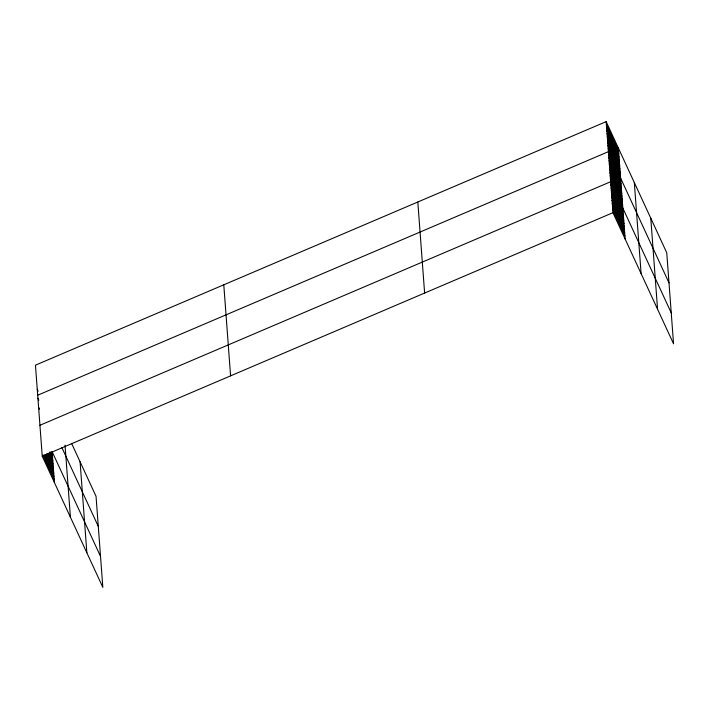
<?xml version="1.0" encoding="UTF-8"?>
<svg xmlns="http://www.w3.org/2000/svg" width="709" height="709" viewBox="0 0 709 709"><rect width="100%" height="100%" fill="white"/><g stroke="black" fill="none" stroke-linecap="round" stroke-linejoin="round"><path stroke-width="1.06" d="M606.16 121.629L612.957 212.682L673.55 343.821L666.752 252.767L606.16 121.629L35.45 365.179L42.248 456.233L102.84 587.371L96.043 496.318L71.839 443.931M37.692 395.223L608.402 151.673L668.995 282.82M39.934 425.276L610.644 181.726L671.237 312.864M42.248 456.233L612.957 212.682M606.381 124.633L618.567 151.008M606.603 127.638L618.789 154.013M606.833 130.642L619.01 157.017M607.055 133.647L619.241 160.021M607.276 136.651L619.462 163.026M607.507 139.655L619.684 166.03M607.728 142.66L619.914 169.034M607.95 145.664L620.136 172.039M608.18 148.668L620.357 175.043M608.623 154.686L620.809 181.052M608.845 157.69L621.031 184.056M609.075 160.695L621.261 187.061M609.297 163.699L621.483 190.065M609.518 166.704L621.704 193.07M609.749 169.708L621.935 196.074M609.97 172.712L622.156 199.078M610.192 175.717L622.378 202.083M610.422 178.721L622.608 205.087M610.874 184.819L623.06 211.193M611.105 187.92L623.291 214.286M611.335 191.013L623.521 217.379M611.566 194.106L623.752 220.481M611.796 197.199L623.982 223.574M612.027 200.301L624.212 226.667M612.266 203.394L624.443 229.769M612.496 206.487L624.673 232.862M612.727 209.589L624.913 235.955M37.249 389.214L38.144 391.173M61.86 447.53L98.285 526.362M37.914 398.228L38.818 400.186M38.587 407.241L39.491 409.199M100.536 556.414L52.12 451.642L54.433 482.599M50.995 451.81L52.351 454.735M49.878 451.979L52.581 457.837M49.205 453.113L52.812 460.93M48.079 453.281L53.042 464.023M46.962 453.45L53.281 467.125M46.289 454.593L53.512 470.218M45.163 454.753L53.742 473.311M44.047 454.921L53.973 476.413M42.921 455.089L54.203 479.506M650.773 218.195L657.571 309.248M634.316 182.576L641.113 273.63M618.345 148.004L625.143 239.057M417.823 202.003L424.62 293.056M223.787 284.805L230.585 375.859M80.073 461.745L86.87 552.798M65.033 445.155L70.413 517.171"/></g></svg>
